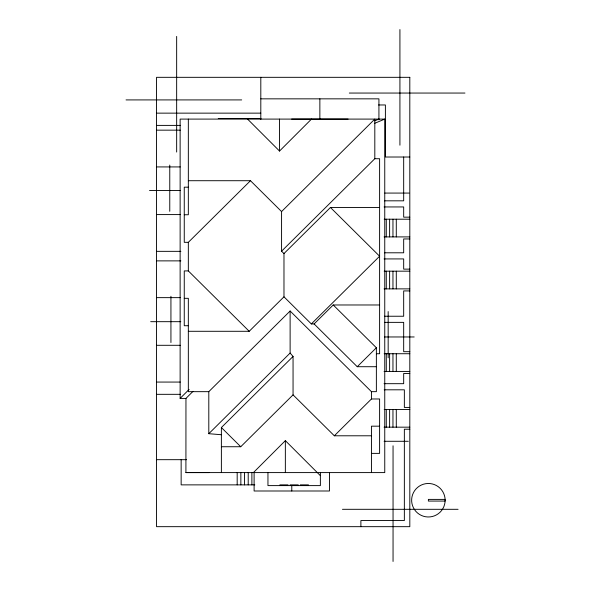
<?xml version="1.0" encoding="UTF-8"?>
<svg xmlns="http://www.w3.org/2000/svg" width="591" height="591" viewBox="0 0 591 591"><rect width="100%" height="100%" fill="white"/><g stroke="black" fill="none" stroke-linecap="round" stroke-linejoin="round"><path stroke-width="0.89" d="M247.57 119.094L279.528 151.052L311.487 119.094M193.028 391.331L185.958 398.408L180.129 398.408L189.127 389.403M253.399 472.593L285.357 440.642L320.374 475.659M188.337 187.177L184.259 187.177L184.259 242.325L188.337 242.325L250.466 180.713L281.575 211.563L281.575 251.19L283.976 253.569L283.976 296.815L249.21 331.292L188.337 331.292M281.575 211.563L374.812 119.094L374.812 158.72L281.575 251.19M283.976 253.569L330.45 207.478L379.607 207.478M184.259 298.322L188.337 298.322L188.337 391.663L208.8 391.663L290.122 311.006L371.436 391.663L376.371 391.663L376.371 347.752L333.235 304.978L314.116 323.942L311.331 323.942L283.976 296.815M311.331 323.942L379.607 256.228L330.45 207.478M221.381 434.732L208.8 433.698L290.122 353.049L290.122 311.006M221.381 472.593L221.381 427.529L293.055 356.447L290.122 353.049M221.381 446.737L240.744 446.737L293.055 394.854L293.055 356.447M314.116 323.942L357.245 366.716L376.371 347.752M293.055 394.854L334.329 435.789L371.436 398.977L379.607 398.977L379.607 453.378L371.436 453.378M374.753 120.845L378.927 119.094M374.746 123.297L384.756 119.094L384.756 472.593L185.914 472.593L185.958 398.408M349.311 93.053L464.954 93.053M260.808 98.845L378.927 98.845L378.927 119.899M126.046 99.916L241.689 99.916M378.587 104.969L385.398 104.969L385.398 157.014L409.807 157.014M156.541 113.14L260.808 113.14M218.256 118.496L260.919 118.496M384.756 119.094L180.129 119.094L180.129 398.408M156.541 125.395L180.499 125.395M156.541 130.16L180.27 130.16M374.812 158.72L379.607 158.72L379.607 353.736L376.371 353.736M156.541 166.928L180.24 166.928M188.337 180.713L250.466 180.713M149.523 190.465L180.528 190.465M384.859 193.072L409.075 193.072M384.394 200.822L403.675 200.822L403.675 157.014M384.069 206.946L403.675 206.946L403.675 217.163L409.807 217.163M156.541 214.585L180.24 214.585M184.259 214.755L188.337 214.755L188.337 119.094M384.18 219.202L409.807 219.202M384.054 236.902L409.807 236.902M409.807 238.949L403.675 238.949L403.675 252.793L384.394 252.793M156.541 251.345L180.883 251.345M384.069 258.924L403.675 258.924L403.675 269.134L409.807 269.134M156.541 260.875L180.883 260.875M249.21 331.292L188.337 270.922L184.259 270.922L184.259 325.73L188.337 325.73M384.18 271.173L409.807 271.173M384.054 288.873L409.807 288.873M409.807 290.92L403.675 290.92L403.675 316.237L384.394 316.237M156.541 297.642L180.24 297.642M333.235 304.978L379.607 304.978M150.69 321.681L180.802 321.681M384.394 322.368L403.675 322.368L403.675 351.682L409.807 351.682M384.49 336.966L414.188 336.966M156.541 345.299L180.24 345.299M384.18 353.728L409.807 353.728M357.245 366.716L376.371 366.716M384.054 371.429L409.807 371.429M409.807 373.468L403.675 373.468L403.675 383.685L384.069 383.685M156.541 382.067L180.27 382.067M384.194 389.809L404.355 389.809L404.355 407.428L409.807 407.428M156.541 394.323L180.506 394.323M384.18 409.467L409.807 409.467M379.607 426.177L371.436 426.177L371.436 472.593M384.054 427.167L409.807 427.167M409.807 429.214L404.355 429.214L404.355 520.538L360.887 520.538L360.887 526.67M334.329 435.789L371.436 435.789M384.106 441.285L408.322 441.285M156.541 459.68L186.497 459.68M185.914 472.593L209.066 472.593M254.824 484.871L181.149 484.871L181.149 459.68M279.861 484.871L288.031 484.871M290.078 484.871L298.248 484.871M300.287 484.871L308.458 484.871M445.082 499.395L428.386 499.395L428.386 501.065L445.082 501.065M342.44 509.309L458.084 509.309M221.381 427.529L240.744 446.737M399.922 29.55L399.922 145.194M396.288 219.202L396.288 236.902M396.288 271.173L396.288 288.873M396.288 353.728L396.288 371.429M396.288 409.467L396.288 427.167M393.052 445.806L393.052 561.45M392.956 219.202L392.956 236.902M392.956 271.173L392.956 288.873M392.956 353.728L392.956 371.429M392.956 409.467L392.956 427.167M389.617 219.202L389.617 236.902M389.617 271.173L389.617 288.873M389.617 353.728L389.617 371.429M389.617 409.467L389.617 427.167M388.169 311.568L388.169 357.821M386.278 219.202L386.278 236.902M386.278 271.173L386.278 288.873M386.278 353.728L386.278 371.429M386.278 409.467L386.278 427.167M371.436 391.663L371.436 398.977M348.099 119.094L291.636 119.094M329.46 472.667L329.46 490.995L254.108 490.995L254.108 472.667M320.374 472.593L320.374 485.61L267.952 485.61L267.952 472.593M319.864 98.845L319.864 119.264M291.784 485.743L291.784 490.995M285.357 440.642L285.357 472.593M279.528 119.094L279.528 151.052M260.808 77.325L260.808 119.515M251.884 472.475L251.884 484.871M248.213 472.475L248.213 484.871M244.534 472.475L244.534 484.871M240.855 472.475L240.855 484.871M237.183 472.475L237.183 484.871M208.8 391.663L208.8 433.698M188.337 242.325L188.337 270.922M176.657 36.413L176.657 152.057M170.932 296.276L170.932 342.536M169.765 165.059L169.765 211.319M445.141 500.23L444.993 502.416A16.755 16.755 0 0 1 419.388 514.362A16.755 16.755 0 0 1 419.388 486.098A16.755 16.755 0 0 1 444.993 498.043L445.141 500.23M409.807 77.325L156.541 77.325L156.541 526.67L409.807 526.67L409.807 77.325"/></g></svg>
